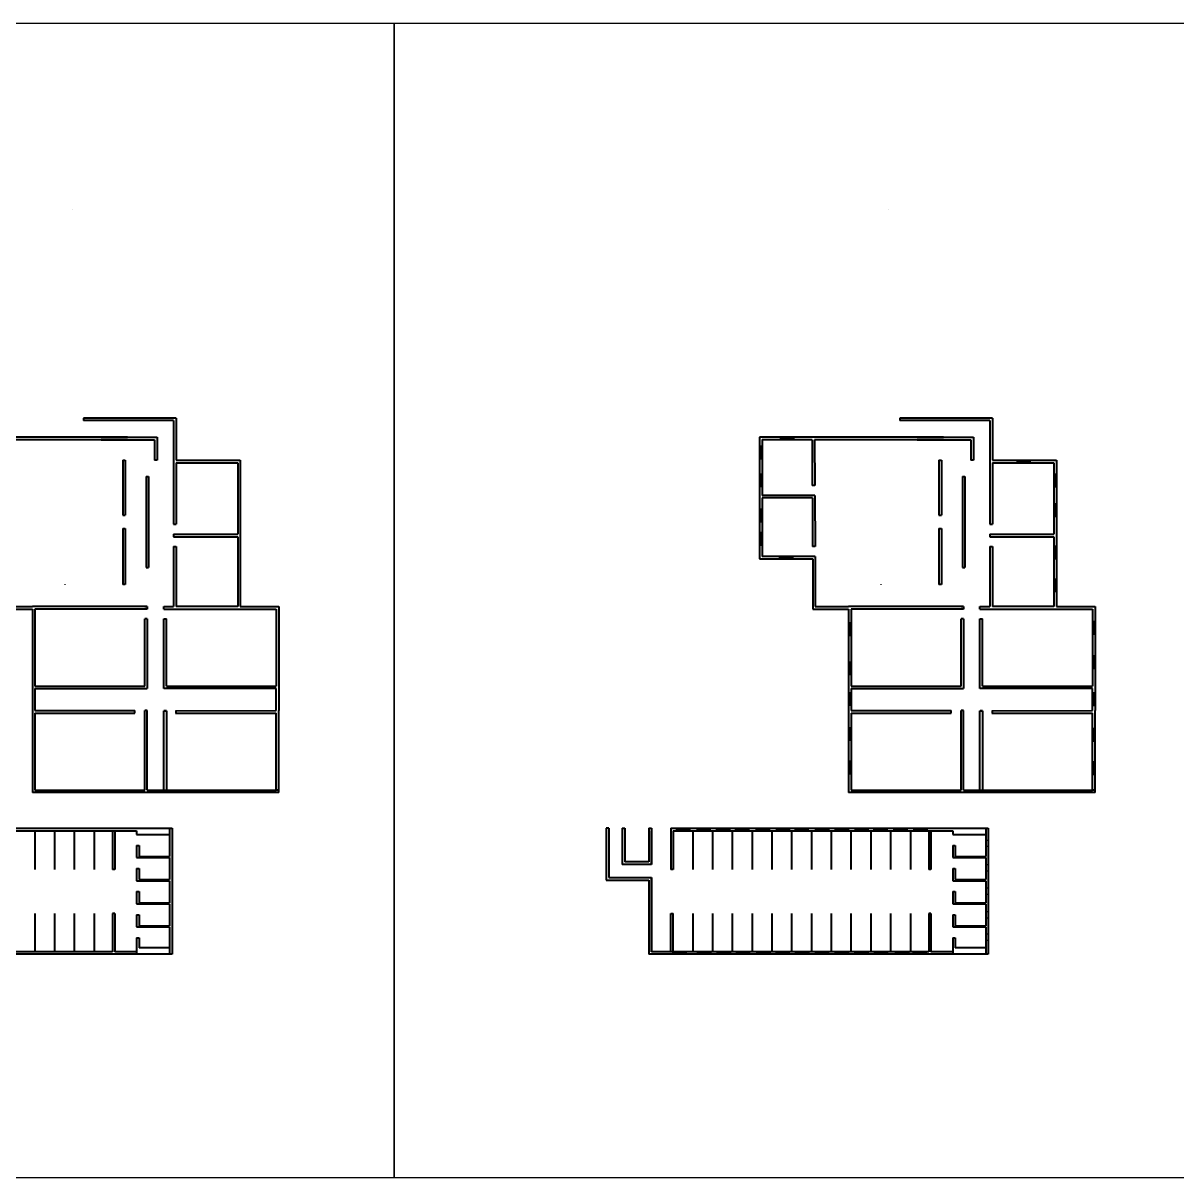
# Model space of a CAD drawing. Header units: metres. Extents: x -353 to 1688, y -477 to 135.
# Drawn here: x -89.6 to 15.3, y -477.2 to -372.2 of the extents above; entities that cross this region are included whole.
import ezdxf

# ---------------------------------------------------------------- set-up
doc = ezdxf.new("R2010")
doc.units = ezdxf.units.M
doc.header["$MEASUREMENT"] = 0
doc.layers.add('DIMENSION', color=240, linetype='Continuous', lineweight=40)
doc.layers.add('WALL', color=2, linetype='Continuous', lineweight=40)
doc.layers.add('WINDOW', color=10, linetype='Continuous')

# ---------------------------------------------------------------- blocks, each defined once
blk = doc.blocks.new('A$C4f24189a')
at = {"layer": 'Defpoints'}
blk.add_lwpolyline([(0, 0), (-74.25, 0), (-74.25, 105), (0, 105)], close=True, dxfattribs=at)
at = {"layer": 'WALL'}
for p, q in [((-29.25, 88.02), (-29.25, 88.02)), ((-28.26, 69.09), (-28.26, 68.86)), ((-19.84, 69.09), (-28.26, 69.09)), ((-20.07, 68.86), (-28.26, 68.86)), ((-20.07, 68.86), (-20.07, 67.06)), ((-19.84, 69.09), (-19.84, 67.06)), ((-24.27, 67.35), (-41.01, 67.35)), ((-41.01, 67.35), (-41.01, 56.28)), ((-26.67, 67.35), (-21.57, 67.35)), ((-21.57, 67.35), (-21.57, 65.26)), ((-40.78, 67.13), (-40.78, 62.05)), ((-36.24, 67.12), (-40.78, 67.12)), ((-36.24, 67.12), (-36.22, 62.95)), ((-24.27, 67.12), (-36.01, 67.12)), ((-36.01, 67.12), (-35.99, 62.95)), ((-26.67, 67.12), (-21.8, 67.12)), ((-21.8, 67.12), (-21.8, 65.26)), ((-20.07, 67.06), (-20.07, 59.43)), ((-19.84, 67.06), (-19.84, 65.26)), ((-24.7, 65.25), (-24.7, 60.25)), ((-24.7, 65.25), (-24.47, 65.25)), ((-24.47, 65.25), (-24.47, 60.25)), ((-21.57, 65.26), (-21.8, 65.26)), ((-19.84, 65.26), (-14.01, 65.26)), ((-14.01, 65.26), (-14.01, 51.95)), ((-19.84, 65.03), (-19.84, 59.43)), ((-19.84, 65.03), (-14.24, 65.03)), ((-14.24, 65.03), (-14.24, 58.53)), ((-22.57, 63.76), (-22.57, 55.5)), ((-22.57, 63.76), (-22.34, 63.76)), ((-22.34, 63.76), (-22.34, 55.5)), ((-35.98, 62.05), (-40.78, 62.05)), ((-35.98, 62.95), (-36.22, 62.95)), ((-35.98, 62.05), (-35.96, 57.41)), ((-40.78, 61.82), (-40.78, 56.51)), ((-36.21, 61.82), (-40.78, 61.82)), ((-36.21, 61.82), (-36.19, 57.41)), ((-24.7, 60.25), (-24.47, 60.25)), ((-36.19, 59.44), (-36.19, 59.44)), ((-24.7, 59.05), (-24.7, 53.95)), ((-24.7, 59.05), (-24.47, 59.05)), ((-24.47, 59.05), (-24.47, 53.95)), ((-20.07, 59.43), (-19.84, 59.43)), ((-20.07, 58.53), (-20.07, 58.3)), ((-20.07, 58.53), (-14.24, 58.53)), ((-20.07, 58.3), (-14.24, 58.3)), ((-14.24, 58.3), (-14.24, 51.95)), ((-40.78, 57.41), (-40.78, 57.41)), ((-35.95, 57.41), (-36.19, 57.41)), ((-20.07, 57.4), (-20.07, 51.95)), ((-20.07, 57.4), (-19.84, 57.4)), ((-19.84, 57.4), (-19.84, 51.95)), ((-41.01, 56.51), (-41.01, 56.51)), ((-41.01, 56.28), (-36.18, 56.28)), ((-35.95, 56.51), (-40.78, 56.51)), ((-40.78, 56.28), (-40.78, 56.28)), ((-36.18, 56.28), (-36.18, 56.28)), ((-36.18, 56.28), (-36.18, 56.05)), ((-36.18, 56.05), (-36.18, 51.72)), ((-36.18, 56.05), (-36.18, 51.95)), ((-35.96, 56.51), (-35.95, 56.05)), ((-35.95, 56.51), (-35.95, 56.33)), ((-35.95, 56.51), (-35.95, 56.51)), ((-35.95, 56.05), (-35.95, 51.95)), ((-22.57, 55.5), (-22.34, 55.5)), ((-29.94, 53.93), (-29.94, 53.95)), ((-24.47, 53.95), (-24.7, 53.95)), ((-36.18, 51.72), (-32.92, 51.72)), ((-35.95, 51.95), (-32.92, 51.95)), ((-22.46, 51.95), (-32.92, 51.95)), ((-32.92, 51.72), (-32.92, 44.49)), ((-32.69, 51.72), (-32.69, 44.72)), ((-22.46, 51.72), (-32.69, 51.72)), ((-22.69, 51.95), (-22.46, 51.95)), ((-22.46, 51.95), (-22.46, 51.72)), ((-20.97, 51.95), (-20.73, 51.95)), ((-20.97, 51.72), (-20.97, 51.95)), ((-20.97, 51.72), (-20.96, 51.72)), ((-20.97, 51.72), (-10.73, 51.72)), ((-20.73, 51.95), (-20.07, 51.95)), ((-14.24, 51.95), (-19.84, 51.95)), ((-14.01, 51.95), (-10.5, 51.95)), ((-10.73, 51.72), (-10.73, 44.72)), ((-10.5, 51.95), (-10.5, 44.49)), ((-22.69, 44.72), (-22.69, 50.82)), ((-22.46, 50.82), (-22.69, 50.82)), ((-22.46, 50.82), (-22.46, 44.49)), ((-20.97, 50.82), (-20.73, 50.82)), ((-20.97, 44.49), (-20.97, 50.82)), ((-20.73, 44.72), (-20.73, 50.82)), ((-20.97, 48.22), (-20.96, 48.22)), ((-32.92, 44.72), (-32.92, 42.72)), ((-32.69, 44.72), (-22.69, 44.72)), ((-32.69, 44.49), (-32.69, 42.49)), ((-32.69, 44.49), (-22.69, 44.49)), ((-22.69, 44.49), (-22.46, 44.49)), ((-20.96, 44.72), (-20.97, 44.72)), ((-20.96, 44.49), (-20.97, 44.49)), ((-20.73, 44.49), (-20.96, 44.49)), ((-20.73, 44.72), (-10.73, 44.72)), ((-10.73, 44.49), (-20.73, 44.49)), ((-20.73, 44.49), (-20.73, 44.49)), ((-19.83, 44.49), (-19.83, 44.49)), ((-10.73, 42.49), (-10.73, 44.49)), ((-10.5, 44.49), (-10.5, 42.49)), ((-32.92, 42.72), (-32.92, 42.49)), ((-32.92, 42.49), (-32.92, 35.03)), ((-32.69, 42.49), (-23.59, 42.49)), ((-32.69, 42.26), (-32.69, 42.26)), ((-32.69, 42.26), (-23.59, 42.26)), ((-32.69, 42.26), (-32.69, 35.26)), ((-32.69, 42.26), (-32.69, 42.25)), ((-23.59, 42.26), (-23.59, 42.49)), ((-22.46, 42.49), (-22.69, 42.49)), ((-22.69, 35.26), (-22.69, 42.49)), ((-22.46, 35.26), (-22.46, 42.49)), ((-20.97, 42.48), (-20.74, 42.48)), ((-20.97, 35.26), (-20.97, 42.48)), ((-20.96, 42.48), (-20.96, 42.48)), ((-20.73, 42.48), (-20.96, 42.48)), ((-20.73, 42.48), (-20.73, 38.99)), ((-20.73, 42.26), (-20.73, 35.26)), ((-19.89, 42.48), (-10.73, 42.49)), ((-19.89, 42.26), (-10.73, 42.26)), ((-19.83, 42.25), (-19.83, 42.48)), ((-10.73, 35.26), (-10.73, 42.26)), ((-10.5, 35.03), (-10.5, 42.49)), ((-20.74, 38.99), (-20.73, 38.99)), ((-10.5, 35.26), (-10.5, 35.86)), ((-10.5, 35.03), (-32.92, 35.03)), ((-32.69, 35.26), (-22.69, 35.26)), ((-22.46, 35.26), (-10.73, 35.26)), ((-22.46, 35.26), (-20.96, 35.26)), ((-10.5, 35.26), (-10.73, 35.26)), ((-54.96, 31.8), (-54.96, 28.5)), ((-54.73, 31.8), (-54.96, 31.8)), ((-54.73, 31.8), (-54.73, 28.5)), ((-53.5, 31.8), (-53.5, 28.5)), ((-53.5, 31.8), (-53.27, 31.8)), ((-53.27, 31.8), (-53.27, 28.73)), ((-51.09, 31.79), (-50.86, 31.79)), ((-51.09, 31.79), (-51.09, 28.73)), ((-50.86, 31.79), (-50.86, 28.5)), ((-50.86, 28.5), (-50.86, 31.56)), ((-49.1, 31.8), (-25.24, 31.8)), ((-49.1, 31.8), (-49.1, 28.05)), ((-48.87, 31.57), (-48.87, 28.05)), ((-48.87, 31.57), (-25.63, 31.57)), ((-47.07, 28.05), (-47.07, 31.57)), ((-45.27, 28.05), (-45.27, 31.57)), ((-43.47, 28.05), (-43.47, 31.57)), ((-41.67, 28.05), (-41.67, 31.57)), ((-41.67, 28.05), (-41.67, 31.57)), ((-39.87, 28.05), (-39.87, 31.57)), ((-38.37, 31.57), (-38.37, 31.57)), ((-38.37, 31.57), (-38.37, 31.57)), ((-38.37, 31.57), (-38.37, 31.57)), ((-38.37, 31.57), (-38.37, 31.57)), ((-38.07, 28.05), (-38.07, 31.57)), ((-36.27, 28.05), (-36.27, 31.57)), ((-34.47, 28.05), (-34.47, 31.57)), ((-32.67, 28.05), (-32.67, 31.57)), ((-30.87, 28.05), (-30.87, 31.57)), ((-29.07, 28.05), (-29.07, 31.57)), ((-27.27, 28.05), (-27.27, 31.57)), ((-25.63, 31.57), (-25.63, 28.05)), ((-25.63, 31.57), (-23.44, 31.57)), ((-25.43, 31.57), (-25.43, 28.05)), ((-25.24, 31.8), (-23.44, 31.8)), ((-23.44, 31.8), (-20.21, 31.8)), ((-23.44, 31.57), (-23.44, 31.22)), ((-20.44, 31.8), (-20.44, 29.22)), ((-20.21, 31.8), (-20.21, 20.33)), ((-23.44, 31.22), (-20.44, 31.22)), ((-23.44, 30.23), (-23.21, 30.23)), ((-23.44, 30.23), (-23.44, 29.12)), ((-23.21, 30.23), (-23.21, 29.22)), ((-54.96, 28.5), (-54.96, 27.07)), ((-54.73, 28.5), (-54.73, 27.3)), ((-50.86, 28.51), (-53.5, 28.51)), ((-51.09, 28.73), (-53.27, 28.73)), ((-23.44, 29.12), (-20.44, 29.12)), ((-23.21, 29.22), (-20.44, 29.22)), ((-20.44, 29.12), (-20.44, 27.12)), ((-54.73, 27.3), (-50.86, 27.3)), ((-50.86, 20.56), (-50.86, 27.3)), ((-50.86, 27.3), (-50.86, 20.56)), ((-48.87, 28.05), (-49.1, 28.05)), ((-48.87, 28.05), (-48.87, 28.05)), ((-25.43, 28.05), (-25.63, 28.05)), ((-23.44, 28.13), (-23.21, 28.13)), ((-23.44, 28.13), (-23.44, 27.02)), ((-23.21, 28.13), (-23.21, 27.12)), ((-54.96, 27.07), (-51.09, 27.07)), ((-51.09, 27.07), (-51.09, 20.33)), ((-23.44, 27.02), (-20.44, 27.02)), ((-23.21, 27.12), (-20.44, 27.12)), ((-20.44, 27.02), (-20.44, 25.02)), ((-23.44, 26.03), (-23.21, 26.03)), ((-23.44, 26.03), (-23.44, 24.92)), ((-23.21, 26.03), (-23.21, 25.02)), ((-23.44, 24.92), (-20.44, 24.92)), ((-23.21, 25.02), (-20.44, 25.02)), ((-20.44, 24.92), (-20.44, 22.92)), ((-49.1, 20.57), (-49.1, 24.03)), ((-49.1, 24.03), (-48.87, 24.03)), ((-48.87, 20.57), (-48.87, 24.03)), ((-47.07, 20.57), (-47.07, 24.05)), ((-45.27, 20.57), (-45.27, 24.05)), ((-43.47, 20.57), (-43.47, 24.05)), ((-41.67, 20.57), (-41.67, 24.05)), ((-39.87, 20.57), (-39.87, 24.05)), ((-38.07, 20.57), (-38.07, 24.05)), ((-36.27, 20.57), (-36.27, 24.05)), ((-34.47, 20.57), (-34.47, 24.05)), ((-32.67, 20.57), (-32.67, 24.05)), ((-30.87, 20.57), (-30.87, 24.05)), ((-29.07, 20.57), (-29.07, 24.05)), ((-27.27, 20.57), (-27.27, 24.05)), ((-25.63, 24.05), (-25.63, 20.57)), ((-25.43, 24.05), (-25.63, 24.05)), ((-25.43, 24.05), (-25.43, 20.57)), ((-23.44, 23.93), (-23.21, 23.93)), ((-23.44, 23.93), (-23.44, 22.82)), ((-23.21, 23.93), (-23.21, 22.92)), ((-23.44, 22.82), (-20.44, 22.82)), ((-23.21, 22.92), (-20.44, 22.92)), ((-20.44, 22.82), (-20.44, 20.33)), ((-23.44, 21.83), (-23.21, 21.83)), ((-23.44, 21.83), (-23.44, 20.33)), ((-23.21, 21.83), (-23.21, 20.91)), ((-20.21, 20.33), (-51.09, 20.33)), ((-27.27, 20.57), (-50.86, 20.57)), ((-49.7, 20.57), (-50.86, 20.57)), ((-25.63, 20.57), (-27.27, 20.57)), ((-23.44, 20.57), (-25.43, 20.57)), ((-20.44, 20.91), (-23.21, 20.91))]:
    blk.add_line(p, q, dxfattribs=at)
blk = doc.blocks.new('A$C6f7434be')
at = {"layer": 'Defpoints'}
blk.add_lwpolyline([(0, 0), (-74.25, 0), (-74.25, 105), (0, 105)], close=True, dxfattribs=at)
at = {"layer": 'WALL'}
for p, q in [((-29.25, 88.02), (-29.25, 88.02)), ((-28.26, 69.09), (-28.26, 68.86)), ((-19.84, 69.09), (-28.26, 69.09)), ((-20.07, 68.86), (-28.26, 68.86)), ((-20.07, 68.86), (-20.07, 67.06)), ((-19.84, 69.09), (-19.84, 67.06)), ((-24.27, 67.35), (-41.01, 67.35)), ((-41.01, 67.35), (-41.01, 56.28)), ((-26.67, 67.35), (-21.57, 67.35)), ((-21.57, 67.35), (-21.57, 65.26)), ((-40.78, 67.13), (-40.78, 62.05)), ((-36.24, 67.12), (-40.78, 67.12)), ((-36.24, 67.12), (-36.22, 62.95)), ((-24.27, 67.12), (-36.01, 67.12)), ((-36.01, 67.12), (-35.99, 62.95)), ((-26.67, 67.12), (-21.8, 67.12)), ((-21.8, 67.12), (-21.8, 65.26)), ((-20.07, 67.06), (-20.07, 59.43)), ((-19.84, 67.06), (-19.84, 65.26)), ((-24.7, 65.25), (-24.7, 60.25)), ((-24.7, 65.25), (-24.47, 65.25)), ((-24.47, 65.25), (-24.47, 60.25)), ((-21.57, 65.26), (-21.8, 65.26)), ((-19.84, 65.26), (-14.01, 65.26)), ((-14.01, 65.26), (-14.01, 51.95)), ((-19.84, 65.03), (-19.84, 59.43)), ((-19.84, 65.03), (-14.24, 65.03)), ((-14.24, 65.03), (-14.24, 58.53)), ((-22.57, 63.76), (-22.57, 55.5)), ((-22.57, 63.76), (-22.34, 63.76)), ((-22.34, 63.76), (-22.34, 55.5)), ((-35.98, 62.05), (-40.78, 62.05)), ((-35.98, 62.95), (-36.22, 62.95)), ((-35.98, 62.05), (-35.96, 57.41)), ((-40.78, 61.82), (-40.78, 56.51)), ((-36.21, 61.82), (-40.78, 61.82)), ((-36.21, 61.82), (-36.19, 57.41)), ((-24.7, 60.25), (-24.47, 60.25)), ((-36.19, 59.44), (-36.19, 59.44)), ((-24.7, 59.05), (-24.7, 53.95)), ((-24.7, 59.05), (-24.47, 59.05)), ((-24.47, 59.05), (-24.47, 53.95)), ((-20.07, 59.43), (-19.84, 59.43)), ((-20.07, 58.53), (-20.07, 58.3)), ((-20.07, 58.53), (-14.24, 58.53)), ((-20.07, 58.3), (-14.24, 58.3)), ((-14.24, 58.3), (-14.24, 51.95)), ((-40.78, 57.41), (-40.78, 57.41)), ((-35.95, 57.41), (-36.19, 57.41)), ((-20.07, 57.4), (-20.07, 51.95)), ((-20.07, 57.4), (-19.84, 57.4)), ((-19.84, 57.4), (-19.84, 51.95)), ((-41.01, 56.51), (-41.01, 56.51)), ((-41.01, 56.28), (-36.18, 56.28)), ((-35.95, 56.51), (-40.78, 56.51)), ((-40.78, 56.28), (-40.78, 56.28)), ((-36.18, 56.28), (-36.18, 56.28)), ((-36.18, 56.28), (-36.18, 56.05)), ((-36.18, 56.05), (-36.18, 51.72)), ((-36.18, 56.05), (-36.18, 51.95)), ((-35.96, 56.51), (-35.95, 56.05)), ((-35.95, 56.51), (-35.95, 56.33)), ((-35.95, 56.51), (-35.95, 56.51)), ((-35.95, 56.05), (-35.95, 51.95)), ((-22.57, 55.5), (-22.34, 55.5)), ((-29.94, 53.93), (-29.94, 53.95)), ((-24.47, 53.95), (-24.7, 53.95)), ((-36.18, 51.72), (-32.92, 51.72)), ((-35.95, 51.95), (-32.92, 51.95)), ((-22.46, 51.95), (-32.92, 51.95)), ((-32.92, 51.72), (-32.92, 44.49)), ((-32.69, 51.72), (-32.69, 44.72)), ((-22.46, 51.72), (-32.69, 51.72)), ((-22.69, 51.95), (-22.46, 51.95)), ((-22.46, 51.95), (-22.46, 51.72)), ((-20.97, 51.95), (-20.73, 51.95)), ((-20.97, 51.72), (-20.97, 51.95)), ((-20.97, 51.72), (-20.96, 51.72)), ((-20.97, 51.72), (-10.73, 51.72)), ((-20.73, 51.95), (-20.07, 51.95)), ((-14.24, 51.95), (-19.84, 51.95)), ((-14.01, 51.95), (-10.5, 51.95)), ((-10.73, 51.72), (-10.73, 44.72)), ((-10.5, 51.95), (-10.5, 44.49)), ((-22.69, 44.72), (-22.69, 50.82)), ((-22.46, 50.82), (-22.69, 50.82)), ((-22.46, 50.82), (-22.46, 44.49)), ((-20.97, 50.82), (-20.73, 50.82)), ((-20.97, 44.49), (-20.97, 50.82)), ((-20.73, 44.72), (-20.73, 50.82)), ((-20.97, 48.22), (-20.96, 48.22)), ((-32.92, 44.72), (-32.92, 42.72)), ((-32.69, 44.72), (-22.69, 44.72)), ((-32.69, 44.49), (-32.69, 42.49)), ((-32.69, 44.49), (-22.69, 44.49)), ((-22.69, 44.49), (-22.46, 44.49)), ((-20.96, 44.72), (-20.97, 44.72)), ((-20.96, 44.49), (-20.97, 44.49)), ((-20.73, 44.49), (-20.96, 44.49)), ((-20.73, 44.72), (-10.73, 44.72)), ((-10.73, 44.49), (-20.73, 44.49)), ((-20.73, 44.49), (-20.73, 44.49)), ((-19.83, 44.49), (-19.83, 44.49)), ((-10.73, 42.49), (-10.73, 44.49)), ((-10.5, 44.49), (-10.5, 42.49)), ((-32.92, 42.72), (-32.92, 42.49)), ((-32.92, 42.49), (-32.92, 35.03)), ((-32.69, 42.49), (-23.59, 42.49)), ((-32.69, 42.26), (-32.69, 42.26)), ((-32.69, 42.26), (-23.59, 42.26)), ((-32.69, 42.26), (-32.69, 35.26)), ((-32.69, 42.26), (-32.69, 42.25)), ((-23.59, 42.26), (-23.59, 42.49)), ((-22.46, 42.49), (-22.69, 42.49)), ((-22.69, 35.26), (-22.69, 42.49)), ((-22.46, 35.26), (-22.46, 42.49)), ((-20.97, 42.48), (-20.74, 42.48)), ((-20.97, 35.26), (-20.97, 42.48)), ((-20.96, 42.48), (-20.96, 42.48)), ((-20.73, 42.48), (-20.96, 42.48)), ((-20.73, 42.48), (-20.73, 38.99)), ((-20.73, 42.48), (-20.73, 42.25)), ((-20.73, 42.26), (-20.73, 35.26)), ((-19.89, 42.48), (-10.73, 42.49)), ((-19.89, 42.26), (-10.73, 42.26)), ((-19.83, 42.25), (-19.83, 42.48)), ((-10.73, 35.26), (-10.73, 42.26)), ((-10.5, 35.03), (-10.5, 42.49)), ((-20.74, 38.99), (-20.73, 38.99)), ((-10.5, 35.26), (-10.5, 35.86)), ((-10.5, 35.03), (-32.92, 35.03)), ((-32.69, 35.26), (-22.69, 35.26)), ((-22.46, 35.26), (-10.73, 35.26)), ((-22.46, 35.26), (-20.96, 35.26)), ((-10.5, 35.26), (-10.73, 35.26)), ((-54.96, 31.8), (-54.96, 28.5)), ((-54.73, 31.8), (-54.96, 31.8)), ((-54.73, 31.8), (-54.73, 28.5)), ((-53.5, 31.8), (-53.5, 28.5)), ((-53.5, 31.8), (-53.27, 31.8)), ((-53.27, 31.8), (-53.27, 28.73)), ((-51.09, 31.79), (-50.86, 31.79)), ((-51.09, 31.79), (-51.09, 28.73)), ((-50.86, 31.79), (-50.86, 28.5)), ((-50.86, 28.5), (-50.86, 31.56)), ((-49.1, 31.8), (-25.24, 31.8)), ((-49.1, 31.8), (-49.1, 28.05)), ((-48.87, 31.57), (-48.87, 28.05)), ((-48.87, 31.57), (-25.63, 31.57)), ((-47.07, 28.05), (-47.07, 31.57)), ((-45.27, 28.05), (-45.27, 31.57)), ((-43.47, 28.05), (-43.47, 31.57)), ((-41.67, 28.05), (-41.67, 31.57)), ((-41.67, 28.05), (-41.67, 31.57)), ((-39.87, 28.05), (-39.87, 31.57)), ((-38.37, 31.57), (-38.37, 31.57)), ((-38.37, 31.57), (-38.37, 31.57)), ((-38.37, 31.57), (-38.37, 31.57)), ((-38.37, 31.57), (-38.37, 31.57)), ((-38.07, 28.05), (-38.07, 31.57)), ((-36.27, 28.05), (-36.27, 31.57)), ((-34.47, 28.05), (-34.47, 31.57)), ((-32.67, 28.05), (-32.67, 31.57)), ((-30.87, 28.05), (-30.87, 31.57)), ((-29.07, 28.05), (-29.07, 31.57)), ((-27.27, 28.05), (-27.27, 31.57)), ((-25.63, 31.57), (-25.63, 28.05)), ((-25.63, 31.57), (-23.44, 31.57)), ((-25.43, 31.57), (-25.43, 28.05)), ((-25.24, 31.8), (-23.44, 31.8)), ((-23.44, 31.8), (-20.21, 31.8)), ((-23.44, 31.57), (-23.44, 31.22)), ((-20.44, 31.8), (-20.44, 29.22)), ((-20.21, 31.8), (-20.21, 20.33)), ((-23.44, 31.22), (-20.44, 31.22)), ((-23.44, 30.23), (-23.21, 30.23)), ((-23.44, 30.23), (-23.44, 29.12)), ((-23.21, 30.23), (-23.21, 29.22)), ((-54.96, 28.5), (-54.96, 27.07)), ((-54.73, 28.5), (-54.73, 27.3)), ((-50.86, 28.51), (-53.5, 28.51)), ((-51.09, 28.73), (-53.27, 28.73)), ((-23.44, 29.12), (-20.44, 29.12)), ((-23.21, 29.22), (-20.44, 29.22)), ((-20.44, 29.12), (-20.44, 27.12)), ((-54.73, 27.3), (-50.86, 27.3)), ((-50.86, 20.56), (-50.86, 27.3)), ((-50.86, 27.3), (-50.86, 20.56)), ((-48.87, 28.05), (-49.1, 28.05)), ((-48.87, 28.05), (-48.87, 28.05)), ((-25.43, 28.05), (-25.63, 28.05)), ((-23.44, 28.13), (-23.21, 28.13)), ((-23.44, 28.13), (-23.44, 27.02)), ((-23.21, 28.13), (-23.21, 27.12)), ((-54.96, 27.07), (-51.09, 27.07)), ((-51.09, 27.07), (-51.09, 20.33)), ((-23.44, 27.02), (-20.44, 27.02)), ((-23.21, 27.12), (-20.44, 27.12)), ((-20.44, 27.02), (-20.44, 25.02)), ((-23.44, 26.03), (-23.21, 26.03)), ((-23.44, 26.03), (-23.44, 24.92)), ((-23.21, 26.03), (-23.21, 25.02)), ((-23.44, 24.92), (-20.44, 24.92)), ((-23.21, 25.02), (-20.44, 25.02)), ((-20.44, 24.92), (-20.44, 22.92)), ((-49.1, 20.57), (-49.1, 24.03)), ((-49.1, 24.03), (-48.87, 24.03)), ((-48.87, 20.57), (-48.87, 24.03)), ((-47.07, 20.57), (-47.07, 24.05)), ((-45.27, 20.57), (-45.27, 24.05)), ((-43.47, 20.57), (-43.47, 24.05)), ((-41.67, 20.57), (-41.67, 24.05)), ((-39.87, 20.57), (-39.87, 24.05)), ((-38.07, 20.57), (-38.07, 24.05)), ((-36.27, 20.57), (-36.27, 24.05)), ((-34.47, 20.57), (-34.47, 24.05)), ((-32.67, 20.57), (-32.67, 24.05)), ((-30.87, 20.57), (-30.87, 24.05)), ((-29.07, 20.57), (-29.07, 24.05)), ((-27.27, 20.57), (-27.27, 24.05)), ((-25.63, 24.05), (-25.63, 20.57)), ((-25.43, 24.05), (-25.63, 24.05)), ((-25.43, 24.05), (-25.43, 20.57)), ((-23.44, 23.93), (-23.21, 23.93)), ((-23.44, 23.93), (-23.44, 22.82)), ((-23.21, 23.93), (-23.21, 22.92)), ((-23.44, 22.82), (-20.44, 22.82)), ((-23.21, 22.92), (-20.44, 22.92)), ((-20.44, 22.82), (-20.44, 20.33)), ((-23.44, 21.83), (-23.21, 21.83)), ((-23.44, 21.83), (-23.44, 20.33)), ((-23.21, 21.83), (-23.21, 20.91)), ((-20.21, 20.33), (-51.09, 20.33)), ((-27.27, 20.57), (-50.86, 20.57)), ((-49.7, 20.57), (-50.86, 20.57)), ((-25.63, 20.57), (-27.27, 20.57)), ((-23.44, 20.57), (-25.43, 20.57)), ((-20.44, 20.91), (-23.21, 20.91))]:
    blk.add_line(p, q, dxfattribs=at)
at = {"layer": 'WINDOW'}
for p, q in [((-39.11, 67.35), (-37.91, 67.35)), ((-39.11, 67.12), (-39.11, 67.35)), ((-39.1, 67.12), (-39.1, 67.35)), ((-39.06, 67.12), (-39.06, 67.35)), ((-39.06, 67.23), (-37.96, 67.23)), ((-38.51, 67.12), (-38.51, 67.35)), ((-38.5, 67.12), (-38.5, 67.35)), ((-37.96, 67.35), (-37.96, 67.12)), ((-37.91, 67.35), (-37.91, 67.12)), ((-41.01, 65.35), (-41.01, 66.55)), ((-41.01, 66.55), (-40.78, 66.55)), ((-41.01, 66.55), (-41.01, 65.95)), ((-41.01, 66.54), (-40.78, 66.54)), ((-41.01, 66.5), (-40.78, 66.5)), ((-40.9, 66.5), (-40.9, 65.4)), ((-40.78, 66.55), (-40.78, 65.35)), ((-37.91, 67.12), (-39.11, 67.12)), ((-39.11, 67.12), (-38.51, 67.12)), ((-41.01, 65.95), (-40.78, 65.95)), ((-41.01, 65.94), (-40.78, 65.94)), ((-40.78, 65.4), (-41.01, 65.4)), ((-40.78, 65.35), (-41.01, 65.35)), ((-17.59, 65.03), (-17.59, 65.26)), ((-17.59, 65.26), (-16.39, 65.26)), ((-17.54, 65.03), (-17.54, 65.26)), ((-16.44, 65.14), (-17.54, 65.14)), ((-16.39, 65.26), (-16.99, 65.26)), ((-16.99, 65.26), (-16.99, 65.03)), ((-16.44, 65.26), (-16.44, 65.03)), ((-16.39, 65.26), (-16.39, 65.03)), ((-16.39, 65.03), (-17.59, 65.03)), ((-41.02, 62.83), (-41.02, 64.03)), ((-41.02, 64.03), (-40.79, 64.03)), ((-41.02, 64.03), (-41.02, 63.43)), ((-41.02, 64.02), (-40.79, 64.02)), ((-41.02, 63.98), (-40.79, 63.98)), ((-41.02, 63.43), (-40.79, 63.43)), ((-41.02, 63.42), (-40.79, 63.42)), ((-40.9, 63.98), (-40.9, 62.88)), ((-40.79, 64.03), (-40.79, 62.83)), ((-14.25, 62.81), (-14.25, 64.01)), ((-14.25, 64.01), (-14.02, 64.01)), ((-14.25, 64.01), (-14.25, 63.41)), ((-14.25, 64), (-14.02, 64)), ((-14.25, 63.96), (-14.02, 63.96)), ((-14.25, 63.41), (-14.02, 63.41)), ((-14.25, 63.4), (-14.02, 63.4)), ((-14.13, 63.96), (-14.13, 62.86)), ((-14.02, 64.01), (-14.02, 62.81)), ((-40.79, 62.88), (-41.02, 62.88)), ((-40.79, 62.83), (-41.02, 62.83)), ((-14.02, 62.86), (-14.25, 62.86)), ((-14.02, 62.81), (-14.25, 62.81)), ((-14.24, 60.11), (-14.24, 61.31)), ((-14.24, 61.31), (-14.01, 61.31)), ((-14.24, 61.31), (-14.24, 60.71)), ((-14.24, 61.3), (-14.01, 61.3)), ((-14.24, 61.26), (-14.01, 61.26)), ((-14.13, 61.26), (-14.13, 60.16)), ((-14.01, 61.31), (-14.01, 60.11)), ((-41.01, 59.62), (-41.01, 60.82)), ((-41.01, 60.82), (-40.78, 60.82)), ((-41.01, 60.82), (-41.01, 60.22)), ((-41.01, 60.81), (-40.78, 60.81)), ((-41.01, 60.77), (-40.78, 60.77)), ((-41.01, 60.22), (-40.78, 60.22)), ((-41.01, 60.21), (-40.78, 60.21)), ((-40.9, 60.77), (-40.9, 59.67)), ((-40.78, 60.82), (-40.78, 59.62)), ((-14.24, 60.71), (-14.01, 60.71)), ((-14.24, 60.7), (-14.01, 60.7)), ((-14.01, 60.16), (-14.24, 60.16)), ((-14.01, 60.11), (-14.24, 60.11)), ((-40.78, 59.67), (-41.01, 59.67)), ((-40.78, 59.62), (-41.01, 59.62)), ((-41.01, 57.51), (-41.01, 58.71)), ((-41.01, 58.71), (-40.78, 58.71)), ((-41.01, 58.71), (-41.01, 58.11)), ((-41.01, 58.7), (-40.78, 58.7)), ((-41.01, 58.66), (-40.78, 58.66)), ((-41.01, 58.11), (-40.78, 58.11)), ((-41.01, 58.1), (-40.78, 58.1)), ((-40.9, 58.66), (-40.9, 57.56)), ((-40.78, 58.71), (-40.78, 57.51)), ((-40.78, 57.56), (-41.01, 57.56)), ((-40.78, 57.51), (-41.01, 57.51)), ((-14.24, 56.27), (-14.24, 57.47)), ((-14.24, 57.47), (-14.01, 57.47)), ((-14.24, 57.47), (-14.24, 56.87)), ((-14.24, 57.46), (-14.01, 57.46)), ((-14.24, 57.42), (-14.01, 57.42)), ((-14.24, 56.87), (-14.01, 56.87)), ((-14.24, 56.86), (-14.01, 56.86)), ((-14.13, 57.42), (-14.13, 56.32)), ((-14.01, 57.47), (-14.01, 56.27)), ((-39.19, 56.51), (-37.99, 56.51)), ((-39.19, 56.28), (-39.19, 56.51)), ((-37.99, 56.28), (-39.19, 56.28)), ((-39.19, 56.28), (-38.59, 56.28)), ((-39.18, 56.28), (-39.18, 56.51)), ((-39.14, 56.28), (-39.14, 56.51)), ((-39.14, 56.39), (-38.04, 56.39)), ((-38.59, 56.28), (-38.59, 56.51)), ((-38.58, 56.28), (-38.58, 56.51)), ((-38.04, 56.51), (-38.04, 56.28)), ((-37.99, 56.51), (-37.99, 56.28)), ((-14.01, 56.32), (-14.24, 56.32)), ((-14.01, 56.27), (-14.24, 56.27)), ((-14.24, 53.28), (-14.24, 54.48)), ((-14.24, 54.48), (-14.01, 54.48)), ((-14.24, 54.48), (-14.24, 53.88)), ((-14.24, 54.47), (-14.01, 54.47)), ((-14.24, 54.43), (-14.01, 54.43)), ((-14.24, 53.88), (-14.01, 53.88)), ((-14.24, 53.87), (-14.01, 53.87)), ((-14.13, 54.43), (-14.13, 53.33)), ((-14.01, 54.48), (-14.01, 53.28)), ((-14.01, 53.33), (-14.24, 53.33)), ((-14.01, 53.28), (-14.24, 53.28)), ((-32.93, 49.29), (-32.93, 50.49)), ((-32.93, 50.49), (-32.7, 50.49)), ((-32.93, 50.49), (-32.93, 49.89)), ((-32.93, 50.48), (-32.7, 50.48)), ((-32.93, 50.44), (-32.7, 50.44)), ((-32.81, 50.44), (-32.81, 49.34)), ((-32.7, 50.49), (-32.7, 49.29)), ((-10.73, 49.41), (-10.73, 50.61)), ((-10.73, 50.61), (-10.5, 50.61)), ((-10.73, 50.61), (-10.73, 50.01)), ((-10.73, 50.6), (-10.5, 50.6)), ((-10.73, 50.56), (-10.5, 50.56)), ((-10.62, 50.56), (-10.62, 49.46)), ((-10.5, 50.61), (-10.5, 49.41)), ((-32.93, 49.89), (-32.7, 49.89)), ((-32.93, 49.88), (-32.7, 49.88)), ((-10.73, 50.01), (-10.5, 50.01)), ((-10.73, 50), (-10.5, 50)), ((-10.5, 49.46), (-10.73, 49.46)), ((-10.5, 49.41), (-10.73, 49.41)), ((-32.7, 49.34), (-32.93, 49.34)), ((-32.7, 49.29), (-32.93, 49.29)), ((-10.73, 46.3), (-10.73, 47.5)), ((-10.73, 47.5), (-10.5, 47.5)), ((-10.73, 47.5), (-10.73, 46.9)), ((-10.73, 47.49), (-10.5, 47.49)), ((-10.73, 47.45), (-10.5, 47.45)), ((-10.62, 47.45), (-10.62, 46.35)), ((-10.5, 47.5), (-10.5, 46.3)), ((-32.92, 45.73), (-32.92, 46.93)), ((-32.92, 46.93), (-32.69, 46.93)), ((-32.92, 46.93), (-32.92, 46.33)), ((-32.92, 46.92), (-32.69, 46.92)), ((-32.92, 46.88), (-32.69, 46.88)), ((-32.92, 46.33), (-32.69, 46.33)), ((-32.92, 46.32), (-32.69, 46.32)), ((-32.8, 46.88), (-32.8, 45.78)), ((-32.69, 46.93), (-32.69, 45.73)), ((-10.73, 46.9), (-10.5, 46.9)), ((-10.73, 46.89), (-10.5, 46.89)), ((-10.5, 46.35), (-10.73, 46.35)), ((-10.5, 46.3), (-10.73, 46.3)), ((-32.69, 45.78), (-32.92, 45.78)), ((-32.69, 45.73), (-32.92, 45.73)), ((-32.93, 42.94), (-32.93, 44.14)), ((-32.93, 44.14), (-32.7, 44.14)), ((-32.93, 44.14), (-32.93, 43.54)), ((-32.93, 44.13), (-32.7, 44.13)), ((-32.7, 44.14), (-32.7, 42.94)), ((-10.73, 42.93), (-10.73, 44.13)), ((-10.73, 44.13), (-10.5, 44.13)), ((-10.73, 44.13), (-10.73, 43.53)), ((-10.73, 44.12), (-10.5, 44.12)), ((-10.5, 44.13), (-10.5, 42.93)), ((-32.93, 44.09), (-32.7, 44.09)), ((-32.93, 43.54), (-32.7, 43.54)), ((-32.93, 43.53), (-32.7, 43.53)), ((-32.81, 44.09), (-32.81, 42.99)), ((-10.73, 44.08), (-10.5, 44.08)), ((-10.73, 43.53), (-10.5, 43.53)), ((-10.73, 43.52), (-10.5, 43.52)), ((-10.62, 44.08), (-10.62, 42.98)), ((-32.7, 42.99), (-32.93, 42.99)), ((-32.7, 42.94), (-32.93, 42.94)), ((-20.73, 42.25), (-20.73, 42.25)), ((-10.5, 42.98), (-10.73, 42.98)), ((-10.5, 42.93), (-10.73, 42.93)), ((-32.92, 39.76), (-32.92, 40.96)), ((-32.92, 40.96), (-32.69, 40.96)), ((-32.92, 40.96), (-32.92, 40.36)), ((-32.69, 40.96), (-32.69, 39.76)), ((-32.92, 40.95), (-32.69, 40.95)), ((-32.92, 40.91), (-32.69, 40.91)), ((-32.92, 40.36), (-32.69, 40.36)), ((-32.92, 40.35), (-32.69, 40.35)), ((-32.81, 40.91), (-32.81, 39.81)), ((-10.73, 39.69), (-10.73, 40.89)), ((-10.73, 40.89), (-10.5, 40.89)), ((-10.73, 40.89), (-10.73, 40.29)), ((-10.73, 40.88), (-10.5, 40.88)), ((-10.73, 40.84), (-10.5, 40.84)), ((-10.73, 40.29), (-10.5, 40.29)), ((-10.73, 40.28), (-10.5, 40.28)), ((-10.62, 40.84), (-10.62, 39.74)), ((-10.5, 40.89), (-10.5, 39.69)), ((-32.69, 39.81), (-32.92, 39.81)), ((-32.69, 39.76), (-32.92, 39.76)), ((-10.5, 39.74), (-10.73, 39.74)), ((-10.5, 39.69), (-10.73, 39.69)), ((-32.93, 36.72), (-32.93, 37.92)), ((-32.93, 37.92), (-32.7, 37.92)), ((-32.93, 37.92), (-32.93, 37.32)), ((-32.93, 37.91), (-32.7, 37.91)), ((-32.93, 37.87), (-32.7, 37.87)), ((-32.81, 37.87), (-32.81, 36.77)), ((-32.7, 37.92), (-32.7, 36.72)), ((-10.73, 36.65), (-10.73, 37.85)), ((-10.73, 37.85), (-10.5, 37.85)), ((-10.73, 37.85), (-10.73, 37.25)), ((-10.73, 37.84), (-10.5, 37.84)), ((-10.73, 37.8), (-10.5, 37.8)), ((-10.62, 37.8), (-10.62, 36.7)), ((-10.5, 37.85), (-10.5, 36.65)), ((-32.93, 37.32), (-32.7, 37.32)), ((-32.93, 37.31), (-32.7, 37.31)), ((-32.7, 36.77), (-32.93, 36.77)), ((-10.73, 37.25), (-10.5, 37.25)), ((-10.73, 37.24), (-10.5, 37.24)), ((-32.7, 36.72), (-32.93, 36.72)), ((-10.5, 36.7), (-10.73, 36.7)), ((-10.5, 36.65), (-10.73, 36.65)), ((-32.12, 35.02), (-32.12, 35.25)), ((-32.12, 35.25), (-30.92, 35.25)), ((-30.92, 35.02), (-32.12, 35.02)), ((-32.07, 35.02), (-32.07, 35.25)), ((-30.97, 35.14), (-32.07, 35.14)), ((-31.53, 35.25), (-31.53, 35.02)), ((-30.92, 35.25), (-31.52, 35.25)), ((-31.52, 35.25), (-31.52, 35.02)), ((-30.97, 35.25), (-30.97, 35.02)), ((-30.93, 35.25), (-30.93, 35.02)), ((-30.92, 35.25), (-30.92, 35.02)), ((-28.24, 35.03), (-28.24, 35.26)), ((-28.24, 35.26), (-27.04, 35.26)), ((-27.04, 35.03), (-28.24, 35.03)), ((-28.19, 35.03), (-28.19, 35.26)), ((-27.09, 35.14), (-28.19, 35.14)), ((-27.65, 35.26), (-27.65, 35.03)), ((-27.04, 35.26), (-27.64, 35.26)), ((-27.64, 35.26), (-27.64, 35.03)), ((-27.09, 35.26), (-27.09, 35.03)), ((-27.05, 35.26), (-27.05, 35.03)), ((-27.04, 35.26), (-27.04, 35.03)), ((-24.75, 35.03), (-24.75, 35.26)), ((-24.75, 35.26), (-23.55, 35.26)), ((-23.55, 35.03), (-24.75, 35.03)), ((-24.7, 35.03), (-24.7, 35.26)), ((-23.6, 35.14), (-24.7, 35.14)), ((-24.16, 35.26), (-24.16, 35.03)), ((-23.55, 35.26), (-24.15, 35.26)), ((-24.15, 35.26), (-24.15, 35.03)), ((-23.6, 35.26), (-23.6, 35.03)), ((-23.56, 35.26), (-23.56, 35.03)), ((-23.55, 35.26), (-23.55, 35.03)), ((-22.28, 35.03), (-22.28, 35.26)), ((-22.28, 35.26), (-21.08, 35.26)), ((-21.08, 35.03), (-22.28, 35.03)), ((-22.23, 35.03), (-22.23, 35.26)), ((-21.13, 35.14), (-22.23, 35.14)), ((-22.16, 35.26), (-20.96, 35.26)), ((-20.96, 35.03), (-22.16, 35.03)), ((-21.69, 35.26), (-21.69, 35.03)), ((-21.68, 35.26), (-21.68, 35.03)), ((-20.96, 35.26), (-21.56, 35.26)), ((-21.13, 35.26), (-21.13, 35.03)), ((-21.09, 35.26), (-21.09, 35.03)), ((-21.08, 35.26), (-21.08, 35.03)), ((-19.42, 35.02), (-19.42, 35.25)), ((-19.42, 35.25), (-18.22, 35.25)), ((-18.22, 35.02), (-19.42, 35.02)), ((-19.37, 35.02), (-19.37, 35.25)), ((-18.27, 35.14), (-19.37, 35.14)), ((-18.22, 35.25), (-18.82, 35.25)), ((-18.82, 35.25), (-18.82, 35.02)), ((-18.27, 35.25), (-18.27, 35.02)), ((-18.22, 35.25), (-18.22, 35.02)), ((-16.07, 35.03), (-16.07, 35.26)), ((-16.07, 35.26), (-14.87, 35.26)), ((-14.87, 35.03), (-16.07, 35.03)), ((-16.02, 35.03), (-16.02, 35.26)), ((-14.92, 35.14), (-16.02, 35.14)), ((-14.87, 35.26), (-15.47, 35.26)), ((-15.47, 35.26), (-15.47, 35.03)), ((-14.92, 35.26), (-14.92, 35.03)), ((-14.87, 35.26), (-14.87, 35.03)), ((-12.96, 35.02), (-12.96, 35.25)), ((-12.96, 35.25), (-11.76, 35.25)), ((-11.76, 35.02), (-12.96, 35.02)), ((-12.91, 35.02), (-12.91, 35.25)), ((-11.81, 35.14), (-12.91, 35.14)), ((-11.76, 35.25), (-12.36, 35.25)), ((-12.36, 35.25), (-12.36, 35.02)), ((-11.81, 35.25), (-11.81, 35.02)), ((-11.76, 35.25), (-11.76, 35.02)), ((-48.57, 31.8), (-47.37, 31.8)), ((-48.57, 31.57), (-48.57, 31.8)), ((-47.37, 31.57), (-48.57, 31.57)), ((-48.57, 31.57), (-47.97, 31.57)), ((-48.56, 31.57), (-48.56, 31.8)), ((-48.52, 31.57), (-48.52, 31.8)), ((-48.52, 31.69), (-47.42, 31.69)), ((-47.97, 31.57), (-47.97, 31.8)), ((-47.96, 31.57), (-47.96, 31.8)), ((-47.42, 31.8), (-47.42, 31.57)), ((-47.37, 31.8), (-47.37, 31.57)), ((-46.7, 31.8), (-45.5, 31.8)), ((-46.7, 31.57), (-46.7, 31.8)), ((-45.5, 31.57), (-46.7, 31.57)), ((-46.7, 31.57), (-46.1, 31.57)), ((-46.69, 31.57), (-46.69, 31.8)), ((-46.65, 31.57), (-46.65, 31.8)), ((-46.65, 31.69), (-45.55, 31.69)), ((-46.1, 31.57), (-46.1, 31.8)), ((-46.09, 31.57), (-46.09, 31.8)), ((-45.55, 31.8), (-45.55, 31.57)), ((-45.5, 31.8), (-45.5, 31.57)), ((-44.92, 31.8), (-43.72, 31.8)), ((-44.92, 31.57), (-44.92, 31.8)), ((-43.72, 31.57), (-44.92, 31.57)), ((-44.92, 31.57), (-44.32, 31.57)), ((-44.91, 31.57), (-44.91, 31.8)), ((-44.87, 31.57), (-44.87, 31.8)), ((-44.87, 31.68), (-43.77, 31.68)), ((-44.32, 31.57), (-44.32, 31.8)), ((-44.31, 31.57), (-44.31, 31.8)), ((-43.77, 31.8), (-43.77, 31.57)), ((-43.72, 31.8), (-43.72, 31.57)), ((-43.2, 31.8), (-42, 31.8)), ((-43.2, 31.57), (-43.2, 31.8)), ((-42, 31.57), (-43.2, 31.57)), ((-43.2, 31.57), (-42.6, 31.57)), ((-43.19, 31.57), (-43.19, 31.8)), ((-43.15, 31.57), (-43.15, 31.8)), ((-43.15, 31.69), (-42.05, 31.69)), ((-42.6, 31.57), (-42.6, 31.8)), ((-42.59, 31.57), (-42.59, 31.8)), ((-42.05, 31.8), (-42.05, 31.57)), ((-42, 31.8), (-42, 31.57)), ((-41.31, 31.8), (-40.11, 31.8)), ((-41.31, 31.57), (-41.31, 31.8)), ((-40.11, 31.57), (-41.31, 31.57)), ((-41.31, 31.57), (-40.71, 31.57)), ((-41.3, 31.57), (-41.3, 31.8)), ((-41.26, 31.57), (-41.26, 31.8)), ((-41.26, 31.68), (-40.16, 31.68)), ((-40.71, 31.57), (-40.71, 31.8)), ((-40.7, 31.57), (-40.7, 31.8)), ((-40.16, 31.8), (-40.16, 31.57)), ((-40.11, 31.8), (-40.11, 31.57)), ((-39.49, 31.8), (-38.29, 31.8)), ((-39.49, 31.57), (-39.49, 31.8)), ((-38.29, 31.57), (-39.49, 31.57)), ((-39.49, 31.57), (-38.89, 31.57)), ((-39.48, 31.57), (-39.48, 31.8)), ((-39.44, 31.57), (-39.44, 31.8)), ((-39.44, 31.69), (-38.34, 31.69)), ((-38.89, 31.57), (-38.89, 31.8)), ((-38.88, 31.57), (-38.88, 31.8)), ((-38.34, 31.8), (-38.34, 31.57)), ((-38.29, 31.8), (-38.29, 31.57)), ((-37.78, 31.8), (-36.58, 31.8)), ((-37.78, 31.57), (-37.78, 31.8)), ((-36.58, 31.57), (-37.78, 31.57)), ((-37.78, 31.57), (-37.18, 31.57)), ((-37.77, 31.57), (-37.77, 31.8)), ((-37.73, 31.57), (-37.73, 31.8)), ((-37.73, 31.69), (-36.63, 31.69)), ((-37.18, 31.57), (-37.18, 31.8)), ((-37.17, 31.57), (-37.17, 31.8)), ((-36.63, 31.8), (-36.63, 31.57)), ((-36.58, 31.8), (-36.58, 31.57)), ((-35.93, 31.8), (-34.73, 31.8)), ((-35.93, 31.57), (-35.93, 31.8)), ((-34.73, 31.57), (-35.93, 31.57)), ((-35.93, 31.57), (-35.33, 31.57)), ((-35.92, 31.57), (-35.92, 31.8)), ((-35.88, 31.57), (-35.88, 31.8)), ((-35.88, 31.69), (-34.78, 31.69)), ((-35.33, 31.57), (-35.33, 31.8)), ((-35.32, 31.57), (-35.32, 31.8)), ((-34.78, 31.8), (-34.78, 31.57)), ((-34.73, 31.8), (-34.73, 31.57)), ((-34.13, 31.8), (-32.93, 31.8)), ((-34.13, 31.57), (-34.13, 31.8)), ((-32.93, 31.57), (-34.13, 31.57)), ((-34.13, 31.57), (-33.53, 31.57)), ((-34.12, 31.57), (-34.12, 31.8)), ((-34.08, 31.57), (-34.08, 31.8)), ((-34.08, 31.69), (-32.98, 31.69)), ((-33.53, 31.57), (-33.53, 31.8)), ((-33.52, 31.57), (-33.52, 31.8)), ((-32.98, 31.8), (-32.98, 31.57)), ((-32.93, 31.8), (-32.93, 31.57)), ((-32.33, 31.8), (-31.13, 31.8)), ((-32.33, 31.57), (-32.33, 31.8)), ((-31.13, 31.57), (-32.33, 31.57)), ((-32.33, 31.57), (-31.73, 31.57)), ((-32.32, 31.57), (-32.32, 31.8)), ((-32.28, 31.57), (-32.28, 31.8)), ((-32.28, 31.68), (-31.18, 31.68)), ((-31.73, 31.57), (-31.73, 31.8)), ((-31.72, 31.57), (-31.72, 31.8)), ((-31.18, 31.8), (-31.18, 31.57)), ((-31.13, 31.8), (-31.13, 31.57)), ((-30.61, 31.8), (-29.41, 31.8)), ((-30.61, 31.57), (-30.61, 31.8)), ((-29.41, 31.57), (-30.61, 31.57)), ((-30.61, 31.57), (-30.01, 31.57)), ((-30.6, 31.57), (-30.6, 31.8)), ((-30.56, 31.57), (-30.56, 31.8)), ((-30.56, 31.68), (-29.46, 31.68)), ((-30.01, 31.57), (-30.01, 31.8)), ((-30, 31.57), (-30, 31.8)), ((-29.46, 31.8), (-29.46, 31.57)), ((-29.41, 31.8), (-29.41, 31.57)), ((-28.79, 31.8), (-27.59, 31.8)), ((-28.79, 31.57), (-28.79, 31.8)), ((-27.59, 31.57), (-28.79, 31.57)), ((-28.79, 31.57), (-28.19, 31.57)), ((-28.78, 31.57), (-28.78, 31.8)), ((-28.74, 31.57), (-28.74, 31.8)), ((-28.74, 31.69), (-27.64, 31.69)), ((-28.19, 31.57), (-28.19, 31.8)), ((-28.18, 31.57), (-28.18, 31.8)), ((-27.64, 31.8), (-27.64, 31.57)), ((-27.59, 31.8), (-27.59, 31.57)), ((-26.97, 31.8), (-25.77, 31.8)), ((-26.97, 31.57), (-26.97, 31.8)), ((-25.77, 31.57), (-26.97, 31.57)), ((-26.97, 31.57), (-26.37, 31.57)), ((-26.96, 31.57), (-26.96, 31.8)), ((-26.92, 31.57), (-26.92, 31.8)), ((-26.92, 31.68), (-25.82, 31.68)), ((-26.37, 31.57), (-26.37, 31.8)), ((-26.36, 31.57), (-26.36, 31.8)), ((-25.82, 31.8), (-25.82, 31.57)), ((-25.77, 31.8), (-25.77, 31.57)), ((-20.44, 30.12), (-20.44, 30.72)), ((-20.44, 30.72), (-20.21, 30.72)), ((-20.21, 30.72), (-20.21, 30.12)), ((-20.21, 30.12), (-20.44, 30.12)), ((-20.44, 27.89), (-20.44, 28.49)), ((-20.44, 28.49), (-20.21, 28.49)), ((-20.21, 28.49), (-20.21, 27.89)), ((-20.21, 27.89), (-20.44, 27.89)), ((-20.44, 25.77), (-20.44, 26.37)), ((-20.44, 26.37), (-20.21, 26.37)), ((-20.21, 26.37), (-20.21, 25.77)), ((-20.21, 25.77), (-20.44, 25.77)), ((-20.44, 23.62), (-20.44, 24.22)), ((-20.44, 24.22), (-20.21, 24.22)), ((-20.21, 24.22), (-20.21, 23.62)), ((-20.21, 23.62), (-20.44, 23.62)), ((-20.44, 21.58), (-20.44, 22.18)), ((-20.44, 22.18), (-20.21, 22.18)), ((-20.21, 22.18), (-20.21, 21.58)), ((-20.21, 21.58), (-20.44, 21.58)), ((-48.9, 20.56), (-47.7, 20.56)), ((-48.9, 20.33), (-48.9, 20.56)), ((-47.7, 20.33), (-48.9, 20.33)), ((-48.9, 20.33), (-48.3, 20.33)), ((-48.88, 20.33), (-48.88, 20.56)), ((-48.85, 20.33), (-48.85, 20.56)), ((-48.85, 20.45), (-47.75, 20.45)), ((-48.3, 20.33), (-48.3, 20.56)), ((-48.28, 20.33), (-48.28, 20.56)), ((-47.75, 20.56), (-47.75, 20.33)), ((-47.7, 20.56), (-47.7, 20.33)), ((-46.65, 20.56), (-45.45, 20.56)), ((-46.65, 20.33), (-46.65, 20.56)), ((-45.45, 20.33), (-46.65, 20.33)), ((-46.65, 20.33), (-46.05, 20.33)), ((-46.64, 20.33), (-46.64, 20.56)), ((-46.6, 20.33), (-46.6, 20.56)), ((-46.6, 20.45), (-45.5, 20.45)), ((-46.05, 20.33), (-46.05, 20.56)), ((-46.04, 20.33), (-46.04, 20.56)), ((-45.5, 20.56), (-45.5, 20.33)), ((-45.45, 20.56), (-45.45, 20.33)), ((-44.87, 20.56), (-43.67, 20.56)), ((-44.87, 20.33), (-44.87, 20.56)), ((-43.67, 20.33), (-44.87, 20.33)), ((-44.87, 20.33), (-44.27, 20.33)), ((-44.86, 20.33), (-44.86, 20.56)), ((-44.82, 20.33), (-44.82, 20.56)), ((-44.82, 20.45), (-43.72, 20.45)), ((-44.27, 20.33), (-44.27, 20.56)), ((-44.26, 20.33), (-44.26, 20.56)), ((-43.72, 20.56), (-43.72, 20.33)), ((-43.67, 20.56), (-43.67, 20.33)), ((-43.12, 20.56), (-41.92, 20.56)), ((-43.12, 20.33), (-43.12, 20.56)), ((-41.92, 20.33), (-43.12, 20.33)), ((-43.12, 20.33), (-42.52, 20.33)), ((-43.1, 20.33), (-43.1, 20.56)), ((-43.07, 20.33), (-43.07, 20.56)), ((-43.07, 20.45), (-41.97, 20.45)), ((-42.52, 20.33), (-42.52, 20.56)), ((-42.5, 20.33), (-42.5, 20.56)), ((-41.97, 20.56), (-41.97, 20.33)), ((-41.92, 20.56), (-41.92, 20.33)), ((-41.26, 20.57), (-40.06, 20.57)), ((-41.26, 20.34), (-41.26, 20.57)), ((-40.06, 20.34), (-41.26, 20.34)), ((-41.26, 20.34), (-40.66, 20.34)), ((-41.25, 20.34), (-41.25, 20.57)), ((-41.21, 20.34), (-41.21, 20.57)), ((-41.21, 20.45), (-40.11, 20.45)), ((-40.66, 20.34), (-40.66, 20.57)), ((-40.65, 20.34), (-40.65, 20.57)), ((-40.11, 20.57), (-40.11, 20.34)), ((-40.06, 20.57), (-40.06, 20.34)), ((-39.51, 20.57), (-38.31, 20.57)), ((-39.51, 20.34), (-39.51, 20.57)), ((-38.31, 20.34), (-39.51, 20.34)), ((-39.51, 20.34), (-38.91, 20.34)), ((-39.5, 20.34), (-39.5, 20.57)), ((-39.46, 20.34), (-39.46, 20.57)), ((-39.46, 20.45), (-38.36, 20.45)), ((-38.91, 20.34), (-38.91, 20.57)), ((-38.9, 20.34), (-38.9, 20.57)), ((-38.36, 20.57), (-38.36, 20.34)), ((-38.31, 20.57), (-38.31, 20.34)), ((-37.74, 20.56), (-36.54, 20.56)), ((-37.74, 20.33), (-37.74, 20.56)), ((-36.54, 20.33), (-37.74, 20.33)), ((-37.74, 20.33), (-37.14, 20.33)), ((-37.73, 20.33), (-37.73, 20.56)), ((-37.69, 20.33), (-37.69, 20.56)), ((-37.69, 20.45), (-36.59, 20.45)), ((-37.14, 20.33), (-37.14, 20.56)), ((-37.13, 20.33), (-37.13, 20.56)), ((-36.59, 20.56), (-36.59, 20.33)), ((-36.54, 20.56), (-36.54, 20.33)), ((-35.94, 20.57), (-34.74, 20.57)), ((-35.94, 20.34), (-35.94, 20.57)), ((-34.74, 20.34), (-35.94, 20.34)), ((-35.94, 20.34), (-35.34, 20.34)), ((-35.93, 20.34), (-35.93, 20.57)), ((-35.89, 20.34), (-35.89, 20.57)), ((-35.89, 20.45), (-34.79, 20.45)), ((-35.34, 20.34), (-35.34, 20.57)), ((-35.33, 20.34), (-35.33, 20.57)), ((-34.79, 20.57), (-34.79, 20.34)), ((-34.74, 20.57), (-34.74, 20.34)), ((-34.14, 20.56), (-32.94, 20.56)), ((-34.14, 20.33), (-34.14, 20.56)), ((-32.94, 20.33), (-34.14, 20.33)), ((-34.14, 20.33), (-33.54, 20.33)), ((-34.12, 20.33), (-34.12, 20.56)), ((-34.09, 20.33), (-34.09, 20.56)), ((-34.09, 20.45), (-32.99, 20.45)), ((-33.54, 20.33), (-33.54, 20.56)), ((-33.52, 20.33), (-33.52, 20.56)), ((-32.99, 20.56), (-32.99, 20.33)), ((-32.94, 20.56), (-32.94, 20.33)), ((-32.34, 20.57), (-31.14, 20.57)), ((-32.34, 20.34), (-32.34, 20.57)), ((-31.14, 20.34), (-32.34, 20.34)), ((-32.34, 20.34), (-31.74, 20.34)), ((-32.33, 20.34), (-32.33, 20.57)), ((-32.29, 20.34), (-32.29, 20.57)), ((-32.29, 20.45), (-31.19, 20.45)), ((-31.74, 20.34), (-31.74, 20.57)), ((-31.73, 20.34), (-31.73, 20.57)), ((-31.19, 20.57), (-31.19, 20.34)), ((-31.14, 20.57), (-31.14, 20.34)), ((-30.57, 20.57), (-29.37, 20.57)), ((-30.57, 20.34), (-30.57, 20.57)), ((-29.37, 20.34), (-30.57, 20.34)), ((-30.57, 20.34), (-29.97, 20.34)), ((-30.56, 20.34), (-30.56, 20.57)), ((-30.52, 20.34), (-30.52, 20.57)), ((-30.52, 20.45), (-29.42, 20.45)), ((-29.97, 20.34), (-29.97, 20.57)), ((-29.96, 20.34), (-29.96, 20.57)), ((-29.42, 20.57), (-29.42, 20.34)), ((-29.37, 20.57), (-29.37, 20.34)), ((-28.65, 20.56), (-27.45, 20.56)), ((-28.65, 20.33), (-28.65, 20.56)), ((-27.45, 20.33), (-28.65, 20.33)), ((-28.65, 20.33), (-28.05, 20.33)), ((-28.64, 20.33), (-28.64, 20.56)), ((-28.6, 20.33), (-28.6, 20.56)), ((-28.6, 20.45), (-27.5, 20.45)), ((-28.05, 20.33), (-28.05, 20.56)), ((-28.04, 20.33), (-28.04, 20.56)), ((-27.5, 20.56), (-27.5, 20.33)), ((-27.45, 20.56), (-27.45, 20.33)), ((-27.03, 20.56), (-25.83, 20.56)), ((-27.03, 20.33), (-27.03, 20.56)), ((-25.83, 20.33), (-27.03, 20.33)), ((-27.03, 20.33), (-26.43, 20.33)), ((-27.02, 20.33), (-27.02, 20.56)), ((-26.98, 20.33), (-26.98, 20.56)), ((-26.98, 20.45), (-25.88, 20.45)), ((-26.43, 20.33), (-26.43, 20.56)), ((-26.42, 20.33), (-26.42, 20.56)), ((-25.88, 20.56), (-25.88, 20.33)), ((-25.83, 20.56), (-25.83, 20.33))]:
    blk.add_line(p, q, dxfattribs=at)

msp = doc.modelspace()

# ---------------------------------------------------------------- linework, layer by layer
at = {"layer": 'Defpoints'}
for points in [[(-55.87823, -477.20867), (-130.12823, -477.20867), (-130.12823, -372.20867), (-55.87823, -372.20867)], [(18.37177, -477.20867), (-55.87823, -477.20867), (-55.87823, -372.20867), (18.37177, -372.20867)]]:
    msp.add_lwpolyline(points, close=True, dxfattribs=at)

# ---------------------------------------------------------------- block references
at = {"layer": 'DIMENSION'}
for name, p in [('A$C4f24189a', (-55.87823, -477.20867)), ('A$C6f7434be', (18.37177, -477.20867))]:
    msp.add_blockref(name, p, dxfattribs=at)

doc.saveas('drawing.dxf')
